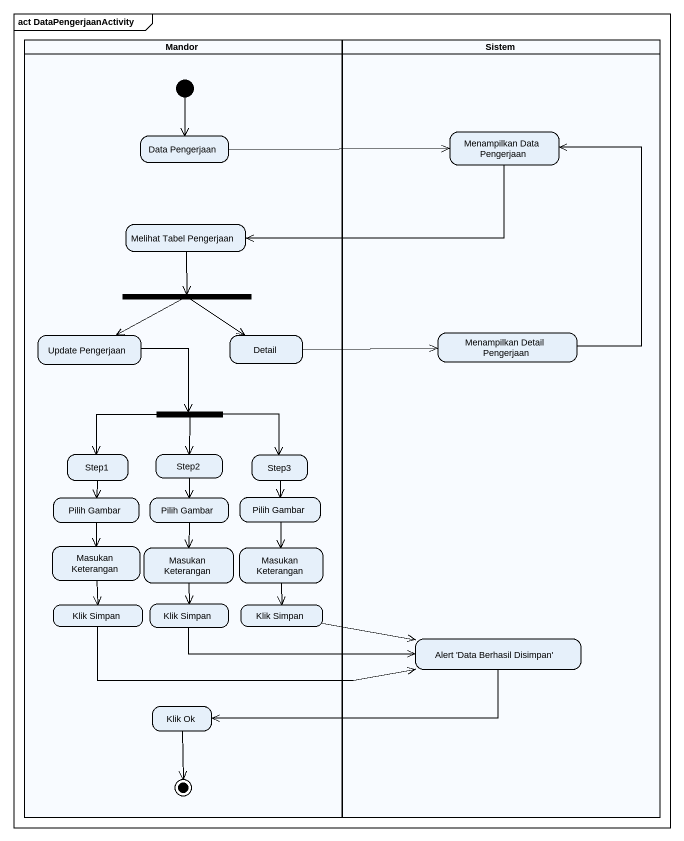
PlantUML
@startuml
mainframe act DataPengerjaanActivity
hide empty description
state Mandor <<partition>> {
  state "Data Pengerjaan" as Data_Pengerjaan
  state "Melihat Tabel Pengerjaan" as Melihat_Tabel_Pengerjaan
  state fork1 <<fork>>
  state "Update Pengerjaan" as Update_Pengerjaan
  state Detail
  state fork2 <<fork>>
  state Step1
  state Step2
  state Step3
  state "Pilih Gambar" as Pilih_Gambar
  state "Pilih Gambar" as Pilih_Gambar_2
  state "Pilih Gambar" as Pilih_Gambar_3
  state "Masukan Keterangan" as Masukan_Keterangan
  state "Masukan Keterangan" as Masukan_Keterangan_2
  state "Masukan Keterangan" as Masukan_Keterangan_3
  state "Klik Simpan" as Klik_Simpan
  state "Klik Simpan" as Klik_Simpan_2
  state "Klik Simpan" as Klik_Simpan_3
  state "Klik Ok" as Klik_Ok
  [*] --> Data_Pengerjaan
  Klik_Ok --> [*]
}
state Sistem <<partition>> {
  state "Menampilkan Data Pengerjaan" as Menampilkan_Data_Pengerjaan
  state "Menampilkan Detail Pengerjaan" as Menampilkan_Detail
  state "Alert 'Data Berhasil Disimpan'" as Alert_Data_Berhasil_Disimpan
}
Data_Pengerjaan -right-> Menampilkan_Data_Pengerjaan
Menampilkan_Data_Pengerjaan -left-> Melihat_Tabel_Pengerjaan
Melihat_Tabel_Pengerjaan --> fork1
fork1 -left-> Update_Pengerjaan
fork1 --> Detail
Menampilkan_Detail -up-> Menampilkan_Data_Pengerjaan
Update_Pengerjaan --> fork2
Detail -right-> Menampilkan_Detail
fork2 -left-> Step1
fork2 --> Step2
fork2 -right-> Step3
Step1 --> Pilih_Gambar
Step2 --> Pilih_Gambar_2
Step3 --> Pilih_Gambar_3
Pilih_Gambar --> Masukan_Keterangan
Pilih_Gambar_2 --> Masukan_Keterangan_2
Pilih_Gambar_3 --> Masukan_Keterangan_3
Masukan_Keterangan --> Klik_Simpan_2
Masukan_Keterangan_2 --> Klik_Simpan
Masukan_Keterangan_3 --> Klik_Simpan_3
Klik_Simpan -right-> Alert_Data_Berhasil_Disimpan
Klik_Simpan_2 -right-> Alert_Data_Berhasil_Disimpan
Klik_Simpan_3 -right-> Alert_Data_Berhasil_Disimpan
Alert_Data_Berhasil_Disimpan -left-> Klik_Ok
@enduml
